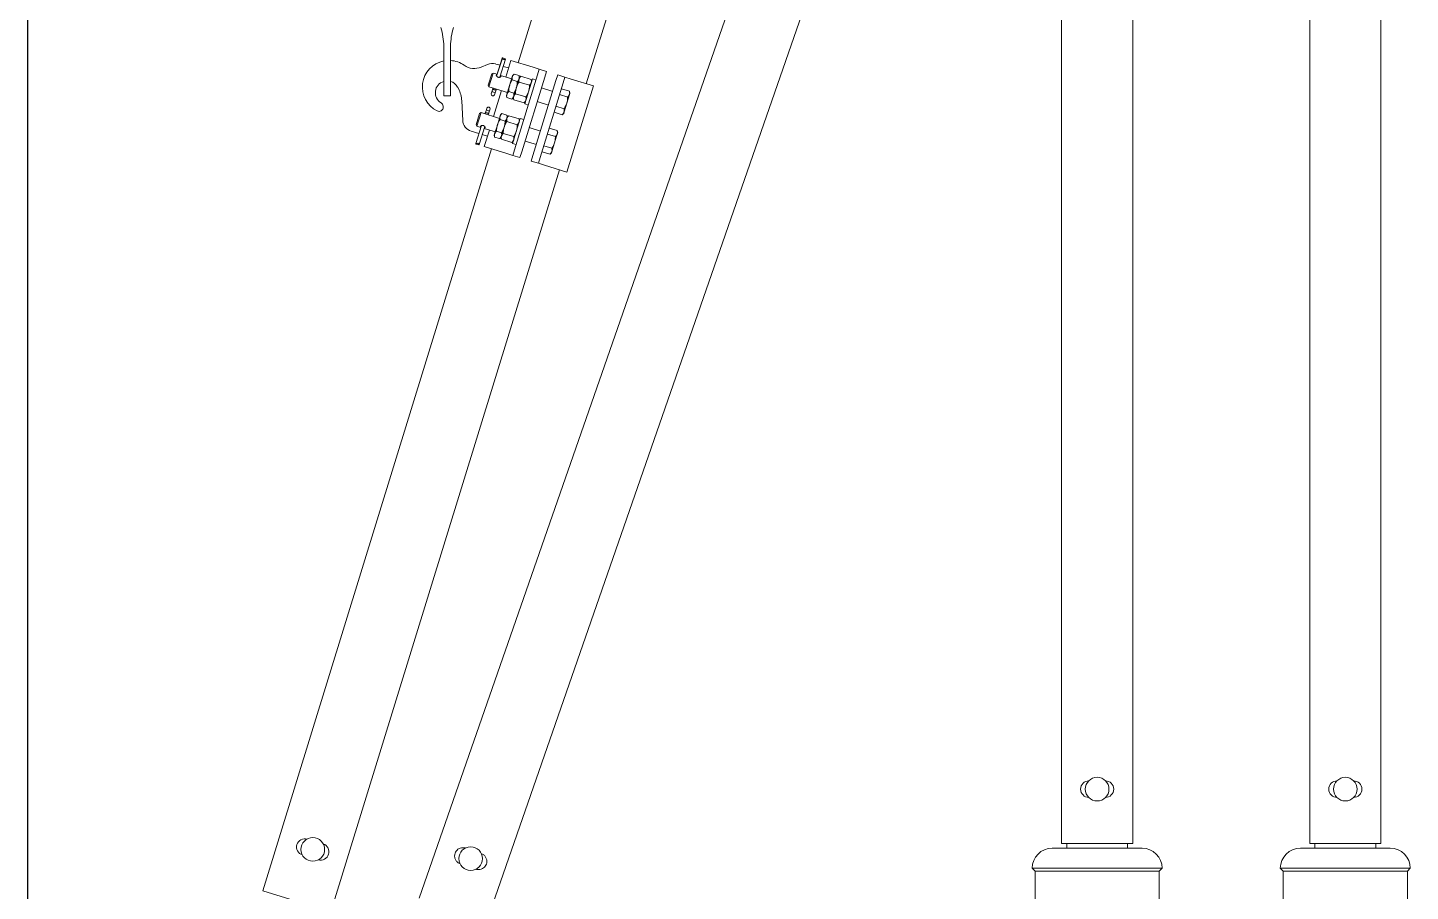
# Model space of a CAD drawing. Header units: millimetres. Extents: x -37020 to 35906, y -101 to 52234.
# Drawn here: x -282.372 to -281.202, y 319.942 to 320.673 of the extents above; entities that cross this region are included whole.
import ezdxf

# ---------------------------------------------------------------- set-up
doc = ezdxf.new("R2010")
doc.units = ezdxf.units.MM
doc.linetypes.add('ACAD_ISO04W100', pattern=[30, 24, -3, 0, -3])
doc.layers.add('Catenaria', color=2, linetype='Continuous')

msp = doc.modelspace()

# ---------------------------------------------------------------- linework, layer by layer
at = {"color": 251, "linetype": 'Continuous', "lineweight": 15}
for p, q in [((-281.9574, 320.6436), (-281.7273, 321.3896)), ((-281.6868, 321.3164), (-281.8997, 320.6258)), ((-281.2875, 319.9828), (-281.2875, 321.057)), ((-281.4975, 319.9828), (-281.4975, 320.975)), ((-281.2272, 320.9482), (-281.2272, 319.9828)), ((-281.4372, 320.8662), (-281.4372, 319.9828)), ((-282.041, 319.9364), (-281.7715, 320.7114)), ((-281.7146, 320.6916), (-281.9841, 319.9166)), ((-282.0203, 320.6156), (-282.0203, 320.6576)), ((-282.0145, 320.6156), (-282.0145, 320.6576)), ((-281.9832, 320.6422), (-281.9886, 320.6399)), ((-281.9726, 320.6414), (-281.9763, 320.6425)), ((-281.9755, 320.6322), (-281.9708, 320.6475)), ((-281.9755, 320.6322), (-281.9707, 320.6475)), ((-281.968, 320.6466), (-281.9727, 320.6313)), ((-281.9727, 320.6313), (-281.968, 320.6466)), ((-281.9704, 320.6477), (-281.9682, 320.647)), ((-281.9655, 320.6392), (-281.9699, 320.6405)), ((-281.9635, 320.6455), (-281.9678, 320.6315)), ((-281.9446, 320.6397), (-281.9635, 320.6455)), ((-281.9394, 320.6381), (-281.9446, 320.6397)), ((-281.9826, 320.6246), (-281.9796, 320.6342)), ((-281.982, 320.6233), (-281.9784, 320.6348)), ((-281.9796, 320.6342), (-281.9784, 320.6348)), ((-281.9784, 320.6348), (-281.975, 320.6338)), ((-281.9723, 320.6329), (-281.9628, 320.63)), ((-281.9623, 320.6317), (-281.9646, 320.6243)), ((-281.9623, 320.6317), (-281.9619, 320.6329)), ((-281.9581, 320.6277), (-281.9623, 320.629)), ((-281.9619, 320.6329), (-281.9607, 320.634)), ((-281.9565, 320.6327), (-281.9607, 320.634)), ((-281.9409, 320.6333), (-281.9604, 320.57)), ((-281.9565, 320.6299), (-281.9588, 320.6225)), ((-281.9565, 320.6327), (-281.9562, 320.6311)), ((-281.9562, 320.6311), (-281.9565, 320.6299)), ((-281.9565, 320.6272), (-281.9477, 320.6245)), ((-281.9562, 320.6311), (-281.955, 320.6322)), ((-281.955, 320.6322), (-281.9462, 320.6295)), ((-281.9348, 320.6314), (-281.9543, 320.5682)), ((-281.9518, 320.6088), (-281.9453, 320.6299)), ((-281.9462, 320.6295), (-281.9459, 320.6279)), ((-281.9453, 320.6299), (-281.9422, 320.6289)), ((-281.9253, 320.6285), (-281.9448, 320.5652)), ((-281.9394, 320.6381), (-281.9409, 320.6333)), ((-281.9333, 320.6362), (-281.9394, 320.6381)), ((-281.9348, 320.6314), (-281.9333, 320.6362)), ((-281.9238, 320.6332), (-281.9253, 320.6285)), ((-281.9177, 320.6314), (-281.9238, 320.6332)), ((-281.9192, 320.6266), (-281.9177, 320.6314)), ((-281.9125, 320.6298), (-281.9177, 320.6314)), ((-281.8936, 320.6239), (-281.9125, 320.6298)), ((-282.0203, 320.6156), (-282.0145, 320.6156)), ((-282.0085, 320.6229), (-282.0079, 320.6216)), ((-281.982, 320.6233), (-281.9826, 320.6246)), ((-281.9663, 320.6185), (-281.982, 320.6233)), ((-281.9801, 320.6172), (-281.9796, 320.6189)), ((-281.9801, 320.6172), (-281.9796, 320.6189)), ((-281.9796, 320.6189), (-281.9787, 320.6216)), ((-281.9796, 320.6189), (-281.9787, 320.6216)), ((-281.9796, 320.6189), (-281.9796, 320.6189)), ((-281.9787, 320.6216), (-281.9785, 320.6223)), ((-281.9787, 320.6216), (-281.9785, 320.6223)), ((-281.9787, 320.6216), (-281.9787, 320.6216)), ((-281.9787, 320.6216), (-281.9787, 320.6214)), ((-281.9787, 320.6214), (-281.9786, 320.6212)), ((-281.9786, 320.6212), (-281.9784, 320.6211)), ((-281.9784, 320.6211), (-281.9782, 320.6209)), ((-281.9782, 320.6209), (-281.978, 320.6208)), ((-281.9781, 320.5981), (-281.9714, 320.6201)), ((-281.978, 320.6208), (-281.9777, 320.6206)), ((-281.9777, 320.6206), (-281.9774, 320.6206)), ((-281.9774, 320.6206), (-281.9771, 320.6205)), ((-281.9774, 320.6163), (-281.9768, 320.6181)), ((-281.9768, 320.6181), (-281.9773, 320.6164)), ((-281.9771, 320.6205), (-281.9768, 320.6205)), ((-281.976, 320.6208), (-281.9768, 320.6181)), ((-281.9768, 320.6181), (-281.976, 320.6207)), ((-281.9768, 320.6205), (-281.9766, 320.6205)), ((-281.9768, 320.6181), (-281.9768, 320.6181)), ((-281.9766, 320.6205), (-281.9763, 320.6205)), ((-281.9763, 320.6205), (-281.9761, 320.6206)), ((-281.9761, 320.6206), (-281.976, 320.6207)), ((-281.9758, 320.6214), (-281.976, 320.6208)), ((-281.976, 320.6207), (-281.9758, 320.6214)), ((-281.976, 320.6207), (-281.976, 320.6208)), ((-281.9672, 320.6157), (-281.9669, 320.6168)), ((-281.9669, 320.6141), (-281.9672, 320.6157)), ((-281.9669, 320.6168), (-281.9646, 320.6243)), ((-281.9611, 320.6178), (-281.9653, 320.6191)), ((-281.9588, 320.6225), (-281.9611, 320.615)), ((-281.9596, 320.6173), (-281.9508, 320.6146)), ((-281.9192, 320.6266), (-281.9387, 320.5633)), ((-281.9376, 320.6222), (-281.9281, 320.6193)), ((-281.9223, 320.6167), (-281.9154, 320.6145)), ((-281.9207, 320.6216), (-281.9139, 320.6195)), ((-281.9139, 320.6168), (-281.9162, 320.6093)), ((-281.8936, 320.6239), (-281.916, 320.5511)), ((-281.9139, 320.6195), (-281.9135, 320.6179)), ((-281.9135, 320.6179), (-281.9139, 320.6168)), ((-282.0208, 320.6061), (-282.0208, 320.6068)), ((-282.0042, 320.5947), (-282.005, 320.6112)), ((-281.9842, 320.6037), (-281.9851, 320.601)), ((-281.9842, 320.6037), (-281.9851, 320.601)), ((-281.9837, 320.6054), (-281.9842, 320.6037)), ((-281.9837, 320.6054), (-281.9842, 320.6037)), ((-281.9842, 320.6037), (-281.9842, 320.6037)), ((-281.981, 320.6046), (-281.9815, 320.6028)), ((-281.9815, 320.6029), (-281.981, 320.6045)), ((-281.9627, 320.6128), (-281.9669, 320.6141)), ((-281.9615, 320.6139), (-281.9627, 320.6128)), ((-281.9611, 320.615), (-281.9615, 320.6139)), ((-281.9611, 320.6123), (-281.9615, 320.6139)), ((-281.9611, 320.6123), (-281.9523, 320.6096)), ((-281.9512, 320.6107), (-281.9523, 320.6096)), ((-281.9487, 320.6078), (-281.9518, 320.6088)), ((-281.9316, 320.6078), (-281.9412, 320.6108)), ((-281.9253, 320.6067), (-281.9185, 320.6046)), ((-281.9162, 320.6093), (-281.9185, 320.6019)), ((-281.9899, 320.6007), (-281.9929, 320.5911)), ((-281.9887, 320.6014), (-281.9923, 320.5899)), ((-281.9887, 320.6014), (-281.9899, 320.6007)), ((-281.9731, 320.5965), (-281.9887, 320.6014)), ((-281.9851, 320.601), (-281.9853, 320.6003)), ((-281.9851, 320.601), (-281.9853, 320.6003)), ((-281.9851, 320.601), (-281.9849, 320.6011)), ((-281.9851, 320.601), (-281.9851, 320.601)), ((-281.9849, 320.6011), (-281.9848, 320.6012)), ((-281.9848, 320.6012), (-281.9845, 320.6013)), ((-281.9845, 320.6013), (-281.9843, 320.6013)), ((-281.9843, 320.6013), (-281.984, 320.6013)), ((-281.984, 320.6013), (-281.9837, 320.6012)), ((-281.9837, 320.6012), (-281.9834, 320.6011)), ((-281.9834, 320.6011), (-281.9831, 320.601)), ((-281.9831, 320.601), (-281.9829, 320.6008)), ((-281.9829, 320.6008), (-281.9827, 320.6007)), ((-281.9827, 320.6007), (-281.9825, 320.6005)), ((-281.9824, 320.6002), (-281.9826, 320.5995)), ((-281.9826, 320.5995), (-281.9824, 320.6001)), ((-281.9825, 320.6005), (-281.9824, 320.6003)), ((-281.9824, 320.6001), (-281.9815, 320.6029)), ((-281.9815, 320.6028), (-281.9824, 320.6002)), ((-281.9824, 320.6003), (-281.9824, 320.6002)), ((-281.9824, 320.6002), (-281.9824, 320.6001)), ((-281.9815, 320.6028), (-281.9815, 320.6029)), ((-281.9726, 320.5983), (-281.9749, 320.5908)), ((-281.9722, 320.5994), (-281.9726, 320.5983)), ((-281.9684, 320.5942), (-281.9726, 320.5955)), ((-281.971, 320.6005), (-281.9722, 320.5994)), ((-281.9668, 320.5992), (-281.971, 320.6005)), ((-281.9691, 320.589), (-281.9668, 320.5965)), ((-281.9665, 320.5976), (-281.9668, 320.5992)), ((-281.9668, 320.5965), (-281.9665, 320.5976)), ((-281.9668, 320.5938), (-281.9581, 320.5911)), ((-281.9653, 320.5987), (-281.9665, 320.5976)), ((-281.9653, 320.5987), (-281.9565, 320.596)), ((-281.9556, 320.5964), (-281.9621, 320.5753)), ((-281.9562, 320.5945), (-281.9565, 320.596)), ((-281.9525, 320.5955), (-281.9556, 320.5964)), ((-281.9268, 320.6018), (-281.92, 320.5996)), ((-281.9188, 320.6007), (-281.92, 320.5996)), ((-281.9185, 320.6019), (-281.9188, 320.6007)), ((-281.9905, 320.5836), (-281.9971, 320.5856)), ((-281.9883, 320.5904), (-281.9931, 320.5751)), ((-281.9883, 320.5904), (-281.9931, 320.5751)), ((-281.9929, 320.5911), (-281.9923, 320.5899)), ((-281.9923, 320.5899), (-281.9888, 320.5888)), ((-281.9856, 320.5896), (-281.9903, 320.5743)), ((-281.9903, 320.5743), (-281.9856, 320.5896)), ((-281.9833, 320.5814), (-281.9877, 320.5827)), ((-281.9861, 320.588), (-281.9766, 320.5851)), ((-281.986, 320.5727), (-281.9817, 320.5866)), ((-281.9772, 320.5834), (-281.9775, 320.5822)), ((-281.9775, 320.5822), (-281.9772, 320.5806)), ((-281.9772, 320.5834), (-281.9749, 320.5908)), ((-281.973, 320.5794), (-281.9772, 320.5806)), ((-281.9714, 320.5843), (-281.9756, 320.5856)), ((-281.973, 320.5794), (-281.9718, 320.5804)), ((-281.9718, 320.5804), (-281.9714, 320.5816)), ((-281.9718, 320.5804), (-281.9714, 320.5789)), ((-281.9714, 320.5816), (-281.9691, 320.589)), ((-281.9699, 320.5838), (-281.9611, 320.5811)), ((-281.9384, 320.5858), (-281.948, 320.5888)), ((-281.9326, 320.5832), (-281.9257, 320.5811)), ((-281.931, 320.5882), (-281.9242, 320.5861)), ((-281.9265, 320.5759), (-281.9242, 320.5833)), ((-281.9238, 320.5845), (-281.9242, 320.5861)), ((-281.9242, 320.5833), (-281.9238, 320.5845)), ((-282.1735, 319.9427), (-281.9798, 320.5708)), ((-281.9929, 320.5747), (-281.9907, 320.574)), ((-281.967, 320.5668), (-281.986, 320.5727)), ((-281.9714, 320.5789), (-281.9627, 320.5762)), ((-281.9627, 320.5762), (-281.9615, 320.5773)), ((-281.9621, 320.5753), (-281.959, 320.5744)), ((-281.9604, 320.57), (-281.9619, 320.5652)), ((-281.9515, 320.5773), (-281.9419, 320.5744)), ((-281.9372, 320.5683), (-281.9303, 320.5662)), ((-281.9356, 320.5733), (-281.9288, 320.5712)), ((-281.9292, 320.5673), (-281.9288, 320.5684)), ((-281.9288, 320.5684), (-281.9265, 320.5759)), ((-281.9619, 320.5652), (-281.967, 320.5668)), ((-281.9619, 320.5652), (-281.9558, 320.5634)), ((-281.9558, 320.5634), (-281.9543, 320.5682)), ((-281.9448, 320.5652), (-281.9462, 320.5604)), ((-281.9462, 320.5604), (-281.9402, 320.5586)), ((-281.9402, 320.5586), (-281.9387, 320.5633)), ((-281.935, 320.557), (-281.9402, 320.5586)), ((-281.916, 320.5511), (-281.935, 320.557)), ((-281.9303, 320.5662), (-281.9292, 320.5673)), ((-281.9222, 320.553), (-282.1159, 319.9249)), ((-281.4975, 319.9828), (-281.4372, 319.9828)), ((-281.4931, 319.9788), (-281.4931, 319.9828)), ((-281.4416, 319.9828), (-281.4416, 319.9788)), ((-281.2875, 319.9828), (-281.2272, 319.9828)), ((-281.2831, 319.9788), (-281.2831, 319.9828)), ((-281.2316, 319.9828), (-281.2316, 319.9788)), ((-281.5199, 319.9593), (-281.5224, 319.9618)), ((-281.5224, 319.9618), (-281.4124, 319.9618)), ((-281.4124, 319.9618), (-281.4149, 319.9593)), ((-281.3099, 319.9593), (-281.3124, 319.9618)), ((-281.3124, 319.9618), (-281.2024, 319.9618)), ((-281.2024, 319.9618), (-281.2049, 319.9593)), ((-281.5199, 319.9297), (-281.5199, 319.9593)), ((-281.5199, 319.9593), (-281.4149, 319.9593)), ((-281.4149, 319.9593), (-281.4149, 319.9297)), ((-281.3099, 319.9297), (-281.3099, 319.9593)), ((-281.3099, 319.9593), (-281.2049, 319.9593)), ((-281.2049, 319.9593), (-281.2049, 319.9297)), ((-282.1159, 319.9249), (-282.1735, 319.9427))]:
    msp.add_line(p, q, dxfattribs=at)
for centre in [(-281.4674, 320.0288), (-281.2574, 320.0288), (-282.1311, 319.9778), (-281.9975, 319.97)]:
    msp.add_circle(centre, 0.01, dxfattribs=at)
for centre, radius, start, end in [((-282.0703, 320.6576), 0.05, 0, 18.3098), ((-281.9645, 320.6576), 0.05, 161.6902, 180), ((-282.0159, 320.623), 0.0225, 101.2079, 243.8671), ((-282.0159, 320.623), 0.0225, 55.0483, 86.3645), ((-281.9944, 320.6537), 0.015, 235.0483, 292.8627), ((-281.9793, 320.633), 0.01, 72.8627, 112.8627), ((-282.0174, 320.6182), 0.01, 106.858, 239.1137), ((-282.0174, 320.6182), 0.01, 27.8627, 73.142), ((-282.03, 320.61), 0.025, 2.8627, 27.8627), ((-281.9786, 320.617), 0.00145, 173.825, 331.9003), ((-281.9799, 320.6172), 0.00023, 162.8627, 173.825), ((-281.9796, 320.6139), 0.00502, 56.3984, 89.3269), ((-281.9776, 320.6165), 0.00023, 331.9003, 342.8627), ((-282.0243, 320.6059), 0.0035, 243.8671, 2.8627), ((-282.0243, 320.6066), 0.0035, 2.8627, 59.1137), ((-281.9815, 320.6079), 0.00502, 236.3984, 269.3269), ((-281.9824, 320.6047), 0.00145, 353.825, 151.9003), ((-281.9835, 320.6053), 0.00023, 151.9003, 162.8627), ((-281.9812, 320.6046), 0.00023, 342.8627, 353.825), ((-281.9942, 320.5952), 0.01, 182.8627, 252.8627), ((-281.4744, 320.0288), 0.007, 90, 270), ((-281.4604, 320.0288), 0.007, 270, 90), ((-281.2644, 320.0288), 0.007, 90, 270), ((-281.2504, 320.0288), 0.007, 270, 90), ((-282.1378, 319.9798), 0.007, 72.8661, 252.8661), ((-282.1244, 319.9757), 0.007, 252.8661, 72.8661), ((-281.5054, 319.9618), 0.017, 90, 180), ((-281.4294, 319.9618), 0.017, 0, 90), ((-281.2954, 319.9618), 0.017, 90, 180), ((-281.2194, 319.9618), 0.017, 0, 90)]:
    msp.add_arc(centre, radius, start, end, dxfattribs=at)
at = {"color": 251, "linetype": 'Continuous', "lineweight": 15, "extrusion": (0, 0, -1)}
for centre, major_axis, ratio, start_param, end_param in [((-281.9705, 320.6474), (0.00022, -0.000068), 0.534873, 3.141593, 3.332922), ((-281.9694, 320.6469), (0.00139, -0.00043), 0.534873, 3.332922, 3.77896), ((-281.9688, 320.649), (-0.00085, -0.00276), 0.501149, 5.349757, 7.216614), ((-281.9694, 320.6469), (0.00139, -0.00043), 0.534873, 5.645818, 6.091856), ((-281.9682, 320.6467), (0.00022, -0.000068), 0.534873, 6.091856, 6.283185)]:
    msp.add_ellipse(centre, major_axis=major_axis, ratio=ratio, start_param=start_param, end_param=end_param, dxfattribs=at)
at = {"color": 251, "linetype": 'Continuous', "lineweight": 15}
for centre, major_axis, ratio, start_param, end_param in [((-281.9928, 320.5751), (0.00022, -0.000068), 0.534873, 3.141593, 3.332922), ((-281.9917, 320.5748), (0.00139, -0.00043), 0.534873, 3.332922, 3.77896), ((-281.9923, 320.5727), (0.00085, 0.00276), 0.501149, 5.349757, 7.216614), ((-281.9917, 320.5748), (0.00139, -0.00043), 0.534873, 5.645818, 6.091856), ((-281.9905, 320.5744), (0.00022, -0.000068), 0.534873, 6.091856, 6.283185)]:
    msp.add_ellipse(centre, major_axis=major_axis, ratio=ratio, start_param=start_param, end_param=end_param, dxfattribs=at)
for points, knots in [([(-281.9751, 320.6335), (-281.9751, 320.6335), (-281.9752, 320.6335), (-281.9753, 320.6335), (-281.9755, 320.6335), (-281.9756, 320.6334), (-281.9757, 320.6332), (-281.9758, 320.6331), (-281.9758, 320.6329), (-281.9757, 320.6327), (-281.9757, 320.6325), (-281.9755, 320.6322), (-281.9753, 320.632), (-281.9751, 320.6318), (-281.9748, 320.6316), (-281.9745, 320.6314), (-281.9742, 320.6313), (-281.9739, 320.6312), (-281.9736, 320.6312), (-281.9733, 320.6312), (-281.973, 320.6313), (-281.9727, 320.6313), (-281.9724, 320.6315), (-281.9722, 320.6316), (-281.9721, 320.6317), (-281.972, 320.6319), (-281.9719, 320.6321), (-281.9719, 320.6322), (-281.972, 320.6324), (-281.9721, 320.6325), (-281.9722, 320.6326), (-281.9723, 320.6327), (-281.9723, 320.6327)], [0, 0, 0, 0, 0.003682, 0.039936, 0.076077, 0.113337, 0.148204, 0.184166, 0.217713, 0.25221, 0.286234, 0.321161, 0.356766, 0.393373, 0.429418, 0.466605, 0.501023, 0.536512, 0.56981, 0.604018, 0.638396, 0.673681, 0.709667, 0.746706, 0.782399, 0.81923, 0.85327, 0.888331, 0.92188, 0.956338, 0.991139, 1, 1, 1, 1]), ([(-281.9646, 320.6243), (-281.9645, 320.6244), (-281.9644, 320.6249), (-281.964, 320.6258), (-281.9635, 320.6269), (-281.9629, 320.6279), (-281.9625, 320.6286), (-281.9623, 320.629)], [0, 0, 0, 0, 0.0700556, 0.2998126, 0.5308313, 0.7650256, 1, 1, 1, 1]), ([(-281.9623, 320.6317), (-281.9623, 320.6315), (-281.9625, 320.6309), (-281.9625, 320.63), (-281.9623, 320.6293), (-281.9623, 320.629)], [0, 0, 0, 0, 0.268407, 0.632373, 1, 1, 1, 1]), ([(-281.9607, 320.634), (-281.9608, 320.6339), (-281.961, 320.6337), (-281.9614, 320.6333), (-281.9618, 320.6328), (-281.9621, 320.6322), (-281.9622, 320.6319), (-281.9623, 320.6317)], [0, 0, 0, 0, 0.12856, 0.257217, 0.62628, 0.813145, 1, 1, 1, 1]), ([(-281.9588, 320.6225), (-281.9588, 320.6226), (-281.9586, 320.6231), (-281.9584, 320.624), (-281.9582, 320.6252), (-281.9581, 320.6265), (-281.9581, 320.6273), (-281.9581, 320.6277)], [0, 0, 0, 0, 0.0700556, 0.2998126, 0.5308313, 0.7650256, 1, 1, 1, 1]), ([(-281.9565, 320.6272), (-281.9568, 320.6269), (-281.9572, 320.6261), (-281.9579, 320.625), (-281.9584, 320.6238), (-281.9587, 320.6229), (-281.9588, 320.6225)], [0, 0, 0, 0, 0.247269, 0.495363, 0.746874, 1, 1, 1, 1]), ([(-281.9565, 320.6299), (-281.9566, 320.6297), (-281.9568, 320.6292), (-281.9573, 320.6284), (-281.9578, 320.6279), (-281.9581, 320.6277)], [0, 0, 0, 0, 0.268407, 0.632373, 1, 1, 1, 1]), ([(-281.9565, 320.6299), (-281.9565, 320.6299), (-281.9566, 320.6296), (-281.9567, 320.6292), (-281.9567, 320.6285), (-281.9567, 320.6279), (-281.9566, 320.6274), (-281.9565, 320.6272)], [0, 0, 0, 0, 0.070056, 0.299813, 0.530831, 0.765026, 1, 1, 1, 1]), ([(-281.9565, 320.6327), (-281.9565, 320.6324), (-281.9564, 320.6318), (-281.9563, 320.6311), (-281.9564, 320.6304), (-281.9565, 320.6301), (-281.9565, 320.6299)], [0, 0, 0, 0, 0.257198, 0.62627, 0.81314, 1, 1, 1, 1]), ([(-281.955, 320.6322), (-281.9552, 320.632), (-281.9555, 320.6317), (-281.9559, 320.6311), (-281.9563, 320.6306), (-281.9565, 320.6302), (-281.9565, 320.6299)], [0, 0, 0, 0, 0.247269, 0.495363, 0.746874, 1, 1, 1, 1]), ([(-281.9462, 320.6295), (-281.9462, 320.6292), (-281.9461, 320.6288), (-281.946, 320.6281), (-281.946, 320.6274), (-281.9462, 320.627), (-281.9462, 320.6268)], [0, 0, 0, 0, 0.247269, 0.495363, 0.746874, 1, 1, 1, 1]), ([(-281.9669, 320.6141), (-281.9669, 320.6143), (-281.967, 320.6148), (-281.9671, 320.6155), (-281.967, 320.6162), (-281.9669, 320.6166), (-281.9669, 320.6168)], [0, 0, 0, 0, 0.247269, 0.495363, 0.746874, 1, 1, 1, 1]), ([(-281.9669, 320.6168), (-281.9668, 320.6169), (-281.9668, 320.6171), (-281.9666, 320.6175), (-281.9662, 320.6181), (-281.9658, 320.6186), (-281.9655, 320.6189), (-281.9653, 320.6191)], [0, 0, 0, 0, 0.070056, 0.299813, 0.530831, 0.765026, 1, 1, 1, 1]), ([(-281.9653, 320.6191), (-281.9653, 320.6195), (-281.9653, 320.6204), (-281.9651, 320.6217), (-281.9649, 320.623), (-281.9647, 320.6238), (-281.9646, 320.6243)], [0, 0, 0, 0, 0.247269, 0.495363, 0.746874, 1, 1, 1, 1]), ([(-281.9611, 320.6178), (-281.9609, 320.6181), (-281.9604, 320.6189), (-281.9598, 320.62), (-281.9593, 320.6212), (-281.959, 320.6221), (-281.9588, 320.6225)], [0, 0, 0, 0, 0.247711, 0.495365, 0.747705, 1, 1, 1, 1]), ([(-281.9611, 320.615), (-281.9611, 320.6151), (-281.961, 320.6154), (-281.961, 320.6158), (-281.9609, 320.6164), (-281.961, 320.6171), (-281.9611, 320.6175), (-281.9611, 320.6178)], [0, 0, 0, 0, 0.070056, 0.300425, 0.53083, 0.765392, 1, 1, 1, 1]), ([(-281.9596, 320.6173), (-281.9598, 320.6171), (-281.9602, 320.6167), (-281.9607, 320.6161), (-281.961, 320.6155), (-281.9611, 320.6152), (-281.9611, 320.615)], [0, 0, 0, 0, 0.257198, 0.62627, 0.81314, 1, 1, 1, 1]), ([(-281.9588, 320.6225), (-281.9589, 320.6224), (-281.959, 320.6219), (-281.9592, 320.621), (-281.9594, 320.6198), (-281.9596, 320.6185), (-281.9596, 320.6177), (-281.9596, 320.6173)], [0, 0, 0, 0, 0.070056, 0.299813, 0.530831, 0.765026, 1, 1, 1, 1]), ([(-281.9485, 320.6193), (-281.9485, 320.6192), (-281.9487, 320.6187), (-281.949, 320.6178), (-281.9496, 320.6167), (-281.9501, 320.6156), (-281.9506, 320.6149), (-281.9508, 320.6146)], [0, 0, 0, 0, 0.070056, 0.299813, 0.530831, 0.765026, 1, 1, 1, 1]), ([(-281.9477, 320.6245), (-281.9478, 320.6241), (-281.9478, 320.6232), (-281.9479, 320.6219), (-281.9481, 320.6206), (-281.9484, 320.6197), (-281.9485, 320.6193)], [0, 0, 0, 0, 0.247269, 0.495363, 0.746874, 1, 1, 1, 1]), ([(-281.9462, 320.6268), (-281.9462, 320.6267), (-281.9463, 320.6264), (-281.9465, 320.626), (-281.9468, 320.6255), (-281.9472, 320.625), (-281.9475, 320.6247), (-281.9477, 320.6245)], [0, 0, 0, 0, 0.070059, 0.376588, 0.530821, 0.683101, 1, 1, 1, 1]), ([(-281.9154, 320.6145), (-281.9153, 320.6147), (-281.9149, 320.615), (-281.9145, 320.6156), (-281.9141, 320.6162), (-281.914, 320.6166), (-281.9139, 320.6168)], [0, 0, 0, 0, 0.2477112, 0.4953655, 0.7477053, 1, 1, 1, 1]), ([(-281.9139, 320.6168), (-281.9139, 320.6169), (-281.9138, 320.6171), (-281.9137, 320.6176), (-281.9137, 320.6182), (-281.9138, 320.6188), (-281.9138, 320.6193), (-281.9139, 320.6195)], [0, 0, 0, 0, 0.070056, 0.300425, 0.53083, 0.765392, 1, 1, 1, 1]), ([(-281.9627, 320.6128), (-281.9625, 320.613), (-281.9621, 320.6133), (-281.9617, 320.6138), (-281.9614, 320.6144), (-281.9612, 320.6148), (-281.9611, 320.615)], [0, 0, 0, 0, 0.247269, 0.495363, 0.746874, 1, 1, 1, 1]), ([(-281.9611, 320.615), (-281.9612, 320.6148), (-281.9613, 320.6143), (-281.9613, 320.6134), (-281.9612, 320.6127), (-281.9611, 320.6123)], [0, 0, 0, 0, 0.268407, 0.632373, 1, 1, 1, 1]), ([(-281.9508, 320.6119), (-281.9509, 320.6116), (-281.9511, 320.6111), (-281.9516, 320.6104), (-281.9521, 320.6099), (-281.9523, 320.6096)], [0, 0, 0, 0, 0.268407, 0.632373, 1, 1, 1, 1]), ([(-281.9508, 320.6146), (-281.9508, 320.6143), (-281.9506, 320.6137), (-281.9506, 320.613), (-281.9507, 320.6123), (-281.9508, 320.612), (-281.9508, 320.6119)], [0, 0, 0, 0, 0.257198, 0.62627, 0.81314, 1, 1, 1, 1]), ([(-281.9185, 320.6046), (-281.9181, 320.6052), (-281.9176, 320.6061), (-281.917, 320.6073), (-281.9165, 320.6083), (-281.9163, 320.609), (-281.9162, 320.6093)], [0, 0, 0, 0, 0.387945, 0.583937, 0.779906, 1, 1, 1, 1]), ([(-281.9185, 320.6019), (-281.9185, 320.602), (-281.9184, 320.6022), (-281.9183, 320.6027), (-281.9183, 320.6033), (-281.9183, 320.6039), (-281.9184, 320.6044), (-281.9185, 320.6046)], [0, 0, 0, 0, 0.070056, 0.300425, 0.53083, 0.765392, 1, 1, 1, 1]), ([(-281.9162, 320.6093), (-281.9161, 320.6097), (-281.9159, 320.6104), (-281.9157, 320.6114), (-281.9155, 320.6124), (-281.9155, 320.6135), (-281.9154, 320.6142), (-281.9154, 320.6145)], [0, 0, 0, 0, 0.199457, 0.398929, 0.601454, 0.804007, 1, 1, 1, 1]), ([(-281.9726, 320.5955), (-281.9728, 320.5952), (-281.9733, 320.5944), (-281.9739, 320.5933), (-281.9745, 320.5921), (-281.9747, 320.5912), (-281.9749, 320.5908)], [0, 0, 0, 0, 0.247269, 0.495363, 0.746874, 1, 1, 1, 1]), ([(-281.9726, 320.5983), (-281.9726, 320.5982), (-281.9727, 320.598), (-281.9728, 320.5975), (-281.9728, 320.5969), (-281.9727, 320.5962), (-281.9726, 320.5958), (-281.9726, 320.5955)], [0, 0, 0, 0, 0.070056, 0.299813, 0.530831, 0.765026, 1, 1, 1, 1]), ([(-281.971, 320.6005), (-281.9712, 320.6003), (-281.9716, 320.6), (-281.972, 320.5995), (-281.9724, 320.5989), (-281.9725, 320.5985), (-281.9726, 320.5983)], [0, 0, 0, 0, 0.247269, 0.495363, 0.746874, 1, 1, 1, 1]), ([(-281.9684, 320.5942), (-281.9684, 320.5938), (-281.9684, 320.5929), (-281.9686, 320.5916), (-281.9688, 320.5903), (-281.969, 320.5895), (-281.9691, 320.589)], [0, 0, 0, 0, 0.247711, 0.495365, 0.747705, 1, 1, 1, 1]), ([(-281.9691, 320.589), (-281.9691, 320.5892), (-281.9689, 320.5897), (-281.9686, 320.5905), (-281.9681, 320.5916), (-281.9675, 320.5927), (-281.9671, 320.5934), (-281.9668, 320.5938)], [0, 0, 0, 0, 0.070056, 0.299813, 0.530831, 0.765026, 1, 1, 1, 1]), ([(-281.9668, 320.5965), (-281.9669, 320.5964), (-281.9669, 320.5962), (-281.9671, 320.5958), (-281.9675, 320.5952), (-281.9679, 320.5947), (-281.9682, 320.5944), (-281.9684, 320.5942)], [0, 0, 0, 0, 0.070056, 0.300425, 0.53083, 0.765392, 1, 1, 1, 1]), ([(-281.9668, 320.5938), (-281.9669, 320.594), (-281.967, 320.5946), (-281.967, 320.5954), (-281.967, 320.596), (-281.9669, 320.5963), (-281.9668, 320.5965)], [0, 0, 0, 0, 0.257198, 0.62627, 0.81314, 1, 1, 1, 1]), ([(-281.9668, 320.5992), (-281.9668, 320.599), (-281.9667, 320.5985), (-281.9667, 320.5978), (-281.9667, 320.5971), (-281.9668, 320.5967), (-281.9668, 320.5965)], [0, 0, 0, 0, 0.247269, 0.495363, 0.746874, 1, 1, 1, 1]), ([(-281.9668, 320.5965), (-281.9668, 320.5967), (-281.9666, 320.5972), (-281.9661, 320.598), (-281.9656, 320.5985), (-281.9653, 320.5987)], [0, 0, 0, 0, 0.268407, 0.632373, 1, 1, 1, 1]), ([(-281.9581, 320.5911), (-281.9579, 320.5912), (-281.9574, 320.5917), (-281.957, 320.5923), (-281.9567, 320.5928), (-281.9566, 320.5932), (-281.9565, 320.5933)], [0, 0, 0, 0, 0.257198, 0.62627, 0.81314, 1, 1, 1, 1]), ([(-281.9565, 320.5933), (-281.9565, 320.5935), (-281.9563, 320.5941), (-281.9563, 320.595), (-281.9565, 320.5957), (-281.9565, 320.596)], [0, 0, 0, 0, 0.268407, 0.632373, 1, 1, 1, 1]), ([(-281.92, 320.5996), (-281.9198, 320.5998), (-281.9195, 320.6001), (-281.9191, 320.6007), (-281.9187, 320.6013), (-281.9186, 320.6017), (-281.9185, 320.6019)], [0, 0, 0, 0, 0.247711, 0.495365, 0.747705, 1, 1, 1, 1]), ([(-281.9888, 320.5891), (-281.9888, 320.5891), (-281.9888, 320.5891), (-281.989, 320.5892), (-281.9891, 320.5894), (-281.9892, 320.5895), (-281.9892, 320.5897), (-281.9891, 320.5899), (-281.989, 320.59), (-281.9889, 320.5902), (-281.9887, 320.5903), (-281.9884, 320.5904), (-281.9881, 320.5905), (-281.9878, 320.5905), (-281.9875, 320.5905), (-281.9872, 320.5905), (-281.9868, 320.5904), (-281.9865, 320.5903), (-281.9862, 320.5902), (-281.986, 320.59), (-281.9858, 320.5898), (-281.9856, 320.5895), (-281.9854, 320.5893), (-281.9853, 320.5891), (-281.9853, 320.5889), (-281.9853, 320.5887), (-281.9853, 320.5885), (-281.9854, 320.5884), (-281.9856, 320.5883), (-281.9858, 320.5883), (-281.9859, 320.5882), (-281.986, 320.5882), (-281.986, 320.5882)], [0, 0, 0, 0, 0.003682, 0.039936, 0.076077, 0.113337, 0.148204, 0.184166, 0.217713, 0.25221, 0.286234, 0.321161, 0.356766, 0.393373, 0.429418, 0.466605, 0.501023, 0.536512, 0.56981, 0.604018, 0.638396, 0.673681, 0.709667, 0.746706, 0.782399, 0.81923, 0.85327, 0.888331, 0.92188, 0.956338, 0.991139, 1, 1, 1, 1]), ([(-281.9772, 320.5806), (-281.9772, 320.5808), (-281.9772, 320.581), (-281.9773, 320.5816), (-281.9774, 320.5822), (-281.9773, 320.5829), (-281.9772, 320.5832), (-281.9772, 320.5834)], [0, 0, 0, 0, 0.12856, 0.257217, 0.62628, 0.813145, 1, 1, 1, 1]), ([(-281.9772, 320.5834), (-281.9771, 320.5836), (-281.9769, 320.5841), (-281.9764, 320.5849), (-281.9759, 320.5854), (-281.9756, 320.5856)], [0, 0, 0, 0, 0.268407, 0.632373, 1, 1, 1, 1]), ([(-281.9749, 320.5908), (-281.9749, 320.5907), (-281.9751, 320.5902), (-281.9753, 320.5893), (-281.9755, 320.5881), (-281.9756, 320.5868), (-281.9756, 320.586), (-281.9756, 320.5856)], [0, 0, 0, 0, 0.0700556, 0.2998126, 0.5308313, 0.7650256, 1, 1, 1, 1]), ([(-281.973, 320.5794), (-281.9728, 320.5795), (-281.9724, 320.5799), (-281.9719, 320.5805), (-281.9716, 320.5811), (-281.9715, 320.5814), (-281.9714, 320.5816)], [0, 0, 0, 0, 0.257198, 0.62627, 0.81314, 1, 1, 1, 1]), ([(-281.9714, 320.5789), (-281.9715, 320.5791), (-281.9716, 320.5796), (-281.9716, 320.5803), (-281.9716, 320.581), (-281.9715, 320.5814), (-281.9714, 320.5816)], [0, 0, 0, 0, 0.247269, 0.495363, 0.746874, 1, 1, 1, 1]), ([(-281.9691, 320.589), (-281.9692, 320.5889), (-281.9693, 320.5884), (-281.9697, 320.5876), (-281.9702, 320.5864), (-281.9708, 320.5854), (-281.9712, 320.5847), (-281.9714, 320.5843)], [0, 0, 0, 0, 0.0700556, 0.2998126, 0.5308313, 0.7650256, 1, 1, 1, 1]), ([(-281.9714, 320.5816), (-281.9714, 320.5818), (-281.9712, 320.5824), (-281.9712, 320.5833), (-281.9714, 320.584), (-281.9714, 320.5843)], [0, 0, 0, 0, 0.268407, 0.632373, 1, 1, 1, 1]), ([(-281.9714, 320.5816), (-281.9714, 320.5817), (-281.9713, 320.5819), (-281.9711, 320.5823), (-281.9708, 320.5829), (-281.9704, 320.5834), (-281.9701, 320.5837), (-281.9699, 320.5838)], [0, 0, 0, 0, 0.070056, 0.299813, 0.530831, 0.765026, 1, 1, 1, 1]), ([(-281.9699, 320.5838), (-281.9699, 320.5843), (-281.9699, 320.5851), (-281.9697, 320.5865), (-281.9695, 320.5878), (-281.9693, 320.5886), (-281.9691, 320.589)], [0, 0, 0, 0, 0.247269, 0.495363, 0.746874, 1, 1, 1, 1]), ([(-281.9611, 320.5811), (-281.9609, 320.5815), (-281.9604, 320.5822), (-281.9598, 320.5834), (-281.9592, 320.5846), (-281.959, 320.5854), (-281.9588, 320.5859)], [0, 0, 0, 0, 0.247269, 0.495363, 0.746874, 1, 1, 1, 1]), ([(-281.9611, 320.5784), (-281.9611, 320.5785), (-281.961, 320.5788), (-281.9609, 320.5793), (-281.9609, 320.5798), (-281.961, 320.5804), (-281.9611, 320.5808), (-281.9611, 320.5811)], [0, 0, 0, 0, 0.070059, 0.376588, 0.530821, 0.683101, 1, 1, 1, 1]), ([(-281.9588, 320.5859), (-281.9588, 320.586), (-281.9586, 320.5865), (-281.9584, 320.5874), (-281.9582, 320.5886), (-281.9581, 320.5898), (-281.9581, 320.5907), (-281.9581, 320.5911)], [0, 0, 0, 0, 0.070056, 0.299813, 0.530831, 0.765026, 1, 1, 1, 1]), ([(-281.9257, 320.5811), (-281.9258, 320.5804), (-281.9258, 320.5794), (-281.926, 320.578), (-281.9262, 320.577), (-281.9264, 320.5763), (-281.9265, 320.5759)], [0, 0, 0, 0, 0.387945, 0.583937, 0.779906, 1, 1, 1, 1]), ([(-281.9242, 320.5833), (-281.9242, 320.5833), (-281.9243, 320.583), (-281.9245, 320.5826), (-281.9248, 320.5821), (-281.9252, 320.5816), (-281.9256, 320.5813), (-281.9257, 320.5811)], [0, 0, 0, 0, 0.070056, 0.300425, 0.53083, 0.765392, 1, 1, 1, 1]), ([(-281.9242, 320.5861), (-281.9242, 320.5858), (-281.9241, 320.5854), (-281.924, 320.5847), (-281.924, 320.584), (-281.9241, 320.5836), (-281.9242, 320.5833)], [0, 0, 0, 0, 0.247711, 0.495365, 0.747705, 1, 1, 1, 1]), ([(-281.9627, 320.5762), (-281.9625, 320.5763), (-281.9621, 320.5767), (-281.9617, 320.5772), (-281.9613, 320.5778), (-281.9612, 320.5782), (-281.9611, 320.5784)], [0, 0, 0, 0, 0.247269, 0.495363, 0.746874, 1, 1, 1, 1]), ([(-281.9288, 320.5684), (-281.9288, 320.5684), (-281.9289, 320.5681), (-281.9291, 320.5677), (-281.9294, 320.5672), (-281.9298, 320.5667), (-281.9302, 320.5664), (-281.9303, 320.5662)], [0, 0, 0, 0, 0.070056, 0.300425, 0.53083, 0.765392, 1, 1, 1, 1]), ([(-281.9265, 320.5759), (-281.9266, 320.5756), (-281.9268, 320.5749), (-281.9272, 320.5739), (-281.9277, 320.573), (-281.9282, 320.572), (-281.9286, 320.5715), (-281.9288, 320.5712)], [0, 0, 0, 0, 0.199457, 0.398929, 0.601454, 0.804007, 1, 1, 1, 1]), ([(-281.9288, 320.5712), (-281.9288, 320.5709), (-281.9287, 320.5705), (-281.9286, 320.5698), (-281.9286, 320.5691), (-281.9287, 320.5687), (-281.9288, 320.5684)], [0, 0, 0, 0, 0.2477112, 0.4953655, 0.7477053, 1, 1, 1, 1]), ([(-282.0064, 319.9657), (-282.0071, 319.966), (-282.0086, 319.9667), (-282.0102, 319.9686), (-282.0111, 319.9709), (-282.0111, 319.9734), (-282.0104, 319.9756), (-282.0091, 319.9773), (-282.0073, 319.9786), (-282.0051, 319.9793), (-282.0032, 319.9793), (-282.0021, 319.979), (-282.0018, 319.9789)], [0, 0, 0, 0, 0.111195, 0.222234, 0.336725, 0.4472, 0.546061, 0.638619, 0.735459, 0.842287, 0.956369, 1, 1, 1, 1]), ([(-281.9885, 319.9743), (-281.9878, 319.974), (-281.9863, 319.9733), (-281.9847, 319.9714), (-281.9838, 319.9691), (-281.9838, 319.9666), (-281.9845, 319.9644), (-281.9858, 319.9627), (-281.9876, 319.9614), (-281.9898, 319.9606), (-281.9917, 319.9607), (-281.9928, 319.961), (-281.9931, 319.9611)], [0, 0, 0, 0, 0.111195, 0.222234, 0.336725, 0.4472, 0.546061, 0.638619, 0.735459, 0.842287, 0.956369, 1, 1, 1, 1]), ([(-281.5053, 319.9788), (-281.5053, 319.9788), (-281.5053, 319.9788), (-281.5048, 319.9788), (-281.5039, 319.9788), (-281.5026, 319.9788), (-281.5009, 319.9788), (-281.4989, 319.9788), (-281.4964, 319.9788), (-281.4933, 319.9788), (-281.4896, 319.9788), (-281.4869, 319.9788), (-281.4856, 319.9788)], [0, 0, 0, 0, 0.0738155, 0.1701917, 0.2665548, 0.362931, 0.459294, 0.5536623, 0.6480177, 0.7687258, 0.8861228, 1, 1, 1, 1]), ([(-281.4856, 319.9788), (-281.4842, 319.9788), (-281.4814, 319.9788), (-281.4768, 319.9788), (-281.4724, 319.9788), (-281.4682, 319.9788), (-281.4643, 319.9788), (-281.4605, 319.9788), (-281.4566, 319.9788), (-281.4529, 319.9788), (-281.4494, 319.9788), (-281.4461, 319.9788), (-281.4427, 319.9788), (-281.4395, 319.9788), (-281.4364, 319.9788), (-281.4339, 319.9788), (-281.4319, 319.9788), (-281.4305, 319.9788), (-281.4296, 319.9788), (-281.4293, 319.9788), (-281.4294, 319.9788), (-281.4294, 319.9788)], [0, 0, 0, 0, 0.058891, 0.119603, 0.182018, 0.230818, 0.279611, 0.329449, 0.37928, 0.429119, 0.47895, 0.52775, 0.576543, 0.638964, 0.699677, 0.758561, 0.817451, 0.878164, 0.940579, 0.989378, 1, 1, 1, 1]), ([(-281.2953, 319.9788), (-281.2953, 319.9788), (-281.2953, 319.9788), (-281.2948, 319.9788), (-281.2939, 319.9788), (-281.2926, 319.9788), (-281.2909, 319.9788), (-281.2889, 319.9788), (-281.2864, 319.9788), (-281.2833, 319.9788), (-281.2796, 319.9788), (-281.2769, 319.9788), (-281.2756, 319.9788)], [0, 0, 0, 0, 0.0738155, 0.1701917, 0.2665548, 0.362931, 0.459294, 0.5536623, 0.6480177, 0.7687258, 0.8861228, 1, 1, 1, 1]), ([(-281.2756, 319.9788), (-281.2742, 319.9788), (-281.2714, 319.9788), (-281.2668, 319.9788), (-281.2624, 319.9788), (-281.2582, 319.9788), (-281.2543, 319.9788), (-281.2505, 319.9788), (-281.2466, 319.9788), (-281.2429, 319.9788), (-281.2394, 319.9788), (-281.2361, 319.9788), (-281.2327, 319.9788), (-281.2295, 319.9788), (-281.2264, 319.9788), (-281.2239, 319.9788), (-281.2219, 319.9788), (-281.2205, 319.9788), (-281.2196, 319.9788), (-281.2193, 319.9788), (-281.2194, 319.9788), (-281.2194, 319.9788)], [0, 0, 0, 0, 0.058891, 0.119603, 0.182018, 0.230818, 0.279611, 0.329449, 0.37928, 0.429119, 0.47895, 0.52775, 0.576543, 0.638964, 0.699677, 0.758561, 0.817451, 0.878164, 0.940579, 0.989378, 1, 1, 1, 1])]:
    msp.add_open_spline(points, degree=3, knots=knots, dxfattribs=at)
at = {"layer": 'Catenaria', "color": 4, "linetype": 'ACAD_ISO04W100', "ltscale": 0.5}
msp.add_line((-282.3724, 331.2052), (-282.3724, 319.6692), dxfattribs=at)

doc.saveas('drawing.dxf')
